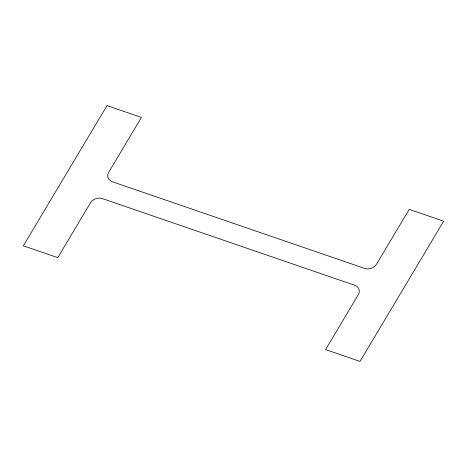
<?xml version="1.0" encoding="UTF-8"?>
<svg xmlns="http://www.w3.org/2000/svg" width="467" height="467" viewBox="0 0 467 467"><rect width="100%" height="100%" fill="white"/><g stroke="black" fill="none" stroke-linecap="round" stroke-linejoin="round"><path stroke-width="0.7" d="M107.001 105.595L23.35 245.811L57.785 257.632L90.551 202.713A8.803 7.133 -16.2 0 1 102.279 198.568L354.687 285.244A8.803 7.133 -16.2 0 1 358.329 294.665L325.563 349.585L359.999 361.405L443.65 221.189L409.215 209.368L376.449 264.287A8.803 7.133 -16.2 0 1 364.721 268.432L112.314 181.756A8.803 7.133 -16.2 0 1 108.671 172.335L141.437 117.415L107.001 105.595"/></g></svg>
